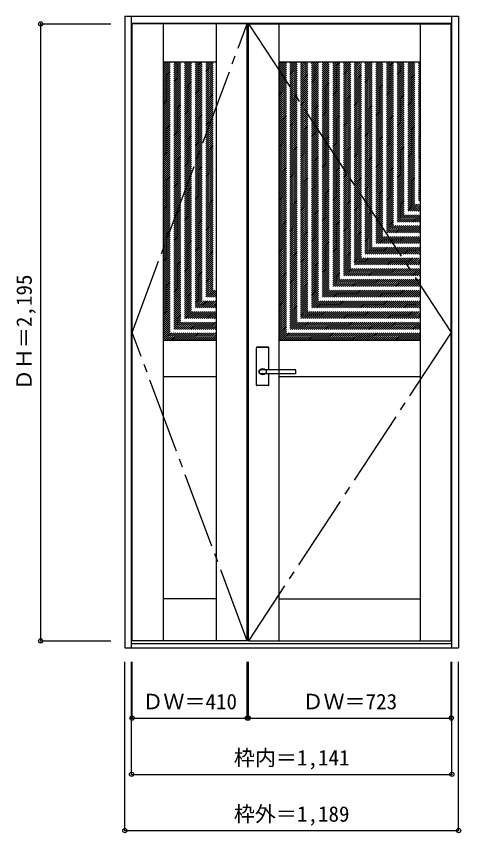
# Model space of a CAD drawing. Units: millimetres, scale not verified. Extents: x -905 to 678, y -2056 to 848.
import ezdxf
from ezdxf.enums import TextEntityAlignment as Align

# ---------------------------------------------------------------- set-up
doc = ezdxf.new("R2010")
doc.units = ezdxf.units.MM
doc.header["$LTSCALE"] = 30
doc.header["$PDMODE"] = 32
doc.header["$PDSIZE"] = 15
doc.linetypes.add('CHAIN2', pattern=[12, 9, -1, 1, -1])
doc.linetypes.add('DASHED1', pattern=[1.8, 1.2, -0.6])
doc.layers.add('0-0', color=4, linetype='DASHED1')
doc.layers.add('0-1_寸法', color=7, linetype='Continuous')
doc.styles.add('ＭＳ ゴシック', font='')
doc.styles.get('ＭＳ ゴシック').set_extended_font_data('MS Gothic')

msp = doc.modelspace()

# ---------------------------------------------------------------- linework, layer by layer
at = {"layer": '0-0', "color": 3, "linetype": 'Continuous'}
for p, q in [((-518.46, 848.28), (-518.46, -1398.72)), ((-518.46, 848.28), (670.54, 848.28)), ((-494.46, -1398.72), (-494.46, 848.28)), ((646.54, -1398.72), (646.54, 848.28)), ((670.54, 848.28), (670.54, -1398.72)), ((-494.46, 824.28), (646.54, 824.28)), ((-492.46, -1373.72), (-492.46, 821.28)), ((-82.46, 821.28), (-492.46, 821.28)), ((-382.46, 821.28), (-382.46, -1373.72)), ((-192.46, -1373.72), (-192.46, 821.28)), ((-82.46, -1373.72), (-82.46, 821.28)), ((-78.46, -1373.72), (-78.46, 821.28)), ((-78.46, 821.28), (644.54, 821.28)), ((31.54, -1373.72), (31.54, 821.28)), ((534.54, -1373.72), (534.54, 821.28)), ((644.54, -1373.72), (644.54, 821.28)), ((-382.46, 686.28), (-192.46, 686.28)), ((31.54, 686.28), (534.54, 686.28)), ((-382.46, -303.72), (-192.46, -303.72)), ((31.54, -303.72), (534.54, -303.72)), ((-49.96, -463.72), (-49.96, -330.72)), ((-6.46, -329.22), (-48.46, -329.22)), ((-4.96, -409.22), (-4.96, -330.72)), ((-382.46, -433.72), (-192.46, -433.72)), ((89.54, -423.22), (-32.46, -423.22)), ((-4.96, -463.72), (-4.96, -423.22)), ((31.54, -433.72), (534.54, -433.72)), ((90.54, -422.22), (90.54, -410.22)), ((-6.46, -465.22), (-48.46, -465.22)), ((-192.46, -1223.72), (-382.46, -1223.72)), ((31.54, -1223.72), (534.54, -1223.72)), ((-494.46, -1383.72), (646.54, -1383.72)), ((-82.46, -1373.72), (-492.46, -1373.72)), ((-78.46, -1373.72), (644.54, -1373.72)), ((-518.46, -1398.72), (670.54, -1398.72))]:
    msp.add_line(p, q, dxfattribs=at)
at = {"layer": '0-0', "color": 7, "linetype": 'CHAIN2'}
for p, q in [((-492.46, -276.22), (-82.46, 821.28)), ((-78.46, 821.28), (644.54, -276.22)), ((-82.46, -1373.72), (-492.46, -276.22)), ((644.54, -276.22), (-78.46, -1373.72))]:
    msp.add_line(p, q, dxfattribs=at)
at = {"layer": '0-0'}
for p, q in [((-382.46, 496.28), (-192.46, 686.28)), ((-382.46, 503.35), (-199.53, 686.28)), ((-382.46, 510.43), (-206.61, 686.28)), ((-382.46, 517.5), (-213.68, 686.28)), ((-382.46, 524.57), (-220.75, 686.28)), ((-382.46, 531.64), (-227.82, 686.28)), ((-382.46, 538.71), (-234.89, 686.28)), ((-382.46, 545.78), (-241.96, 686.28)), ((-382.46, 552.85), (-249.03, 686.28)), ((-382.46, 559.92), (-256.1, 686.28)), ((-382.46, 566.99), (-263.17, 686.28)), ((-382.46, 574.07), (-270.25, 686.28)), ((-382.46, 581.14), (-277.32, 686.28)), ((-382.46, 588.21), (-284.39, 686.28)), ((-382.46, 595.28), (-291.46, 686.28)), ((-382.46, 602.35), (-298.53, 686.28)), ((-382.46, 609.42), (-305.6, 686.28)), ((-382.46, 616.49), (-312.67, 686.28)), ((-382.46, 623.56), (-319.74, 686.28)), ((-382.46, 630.63), (-326.81, 686.28)), ((-382.46, 637.71), (-333.89, 686.28)), ((-382.46, 644.78), (-340.96, 686.28)), ((-382.46, 651.85), (-348.03, 686.28)), ((-382.46, 658.92), (-355.1, 686.28)), ((-382.46, 665.99), (-362.17, 686.28)), ((-382.46, 673.06), (-369.24, 686.28)), ((-382.46, 680.13), (-376.31, 686.28)), ((-382.46, 489.21), (-192.46, 679.21)), ((-382.46, 482.14), (-192.46, 672.14)), ((31.54, 190.08), (527.74, 686.28)), ((31.54, 197.15), (520.67, 686.28)), ((31.54, 204.22), (513.6, 686.28)), ((31.54, 211.29), (506.53, 686.28)), ((31.54, 218.36), (499.46, 686.28)), ((31.54, 225.43), (492.39, 686.28)), ((31.54, 232.51), (485.31, 686.28)), ((31.54, 239.58), (478.24, 686.28)), ((31.54, 246.65), (471.17, 686.28)), ((31.54, 253.72), (464.1, 686.28)), ((31.54, 260.79), (457.03, 686.28)), ((31.54, 267.86), (449.96, 686.28)), ((31.54, 274.93), (442.89, 686.28)), ((31.54, 282), (435.82, 686.28)), ((31.54, 289.07), (428.75, 686.28)), ((31.54, 296.15), (421.67, 686.28)), ((31.54, 303.22), (414.6, 686.28)), ((31.54, 310.29), (407.53, 686.28)), ((31.54, 317.36), (400.46, 686.28)), ((31.54, 324.43), (393.39, 686.28)), ((31.54, 331.5), (386.32, 686.28)), ((31.54, 338.57), (379.25, 686.28)), ((31.54, 345.64), (372.18, 686.28)), ((31.54, 352.71), (365.11, 686.28)), ((31.54, 359.78), (358.04, 686.28)), ((31.54, 366.86), (350.96, 686.28)), ((31.54, 373.93), (343.89, 686.28)), ((31.54, 381), (336.82, 686.28)), ((31.54, 388.07), (329.75, 686.28)), ((31.54, 395.14), (322.68, 686.28)), ((31.54, 402.21), (315.61, 686.28)), ((31.54, 409.28), (308.54, 686.28)), ((31.54, 416.35), (301.47, 686.28)), ((31.54, 423.42), (294.4, 686.28)), ((31.54, 430.5), (287.32, 686.28)), ((31.54, 437.57), (280.25, 686.28)), ((31.54, 444.64), (273.18, 686.28)), ((31.54, 451.71), (266.11, 686.28)), ((31.54, 458.78), (259.04, 686.28)), ((31.54, 465.85), (251.97, 686.28)), ((31.54, 472.92), (244.9, 686.28)), ((31.54, 479.99), (237.83, 686.28)), ((31.54, 487.06), (230.76, 686.28)), ((31.54, 494.14), (223.68, 686.28)), ((31.54, 501.21), (216.61, 686.28)), ((31.54, 508.28), (209.54, 686.28)), ((31.54, 515.35), (202.47, 686.28)), ((31.54, 522.42), (195.4, 686.28)), ((31.54, 529.49), (188.33, 686.28)), ((31.54, 536.56), (181.26, 686.28)), ((31.54, 543.63), (174.19, 686.28)), ((31.54, 550.7), (167.12, 686.28)), ((31.54, 557.77), (160.05, 686.28)), ((31.54, 564.85), (152.97, 686.28)), ((31.54, 571.92), (145.9, 686.28)), ((31.54, 578.99), (138.83, 686.28)), ((31.54, 586.06), (131.76, 686.28)), ((31.54, 593.13), (124.69, 686.28)), ((31.54, 600.2), (117.62, 686.28)), ((31.54, 607.27), (110.55, 686.28)), ((31.54, 614.34), (103.48, 686.28)), ((31.54, 621.41), (96.41, 686.28)), ((31.54, 628.49), (89.33, 686.28)), ((31.54, 635.56), (82.26, 686.28)), ((31.54, 642.63), (75.19, 686.28)), ((31.54, 649.7), (68.12, 686.28)), ((31.54, 656.77), (61.05, 686.28)), ((31.54, 663.84), (53.98, 686.28)), ((31.54, 670.91), (46.91, 686.28)), ((31.54, 677.98), (39.84, 686.28)), ((31.54, 685.05), (32.77, 686.28)), ((31.54, 183.01), (534.54, 686.01)), ((31.54, 175.94), (534.54, 678.94)), ((31.54, 168.87), (534.54, 671.87)), ((-382.46, 475.07), (-192.46, 665.07)), ((-382.46, 468), (-192.46, 658)), ((-382.46, 460.93), (-192.46, 650.93)), ((-382.46, 453.86), (-192.46, 643.86)), ((31.54, 161.79), (534.54, 664.79)), ((31.54, 154.72), (534.54, 657.72)), ((31.54, 147.65), (534.54, 650.65)), ((31.54, 140.58), (534.54, 643.58)), ((-382.46, 446.79), (-192.46, 636.79)), ((-382.46, 439.72), (-192.46, 629.72)), ((-382.46, 432.64), (-192.46, 622.64)), ((-382.46, 425.57), (-192.46, 615.57)), ((31.54, 133.51), (534.54, 636.51)), ((31.54, 126.44), (534.54, 629.44)), ((31.54, 119.37), (534.54, 622.37)), ((31.54, 112.3), (534.54, 615.3)), ((-382.46, 418.5), (-192.46, 608.5)), ((-382.46, 411.43), (-192.46, 601.43)), ((-382.46, 404.36), (-192.46, 594.36)), ((-382.46, 397.29), (-192.46, 587.29)), ((31.54, 105.23), (534.54, 608.23)), ((31.54, 98.16), (534.54, 601.16)), ((31.54, 91.08), (534.54, 594.08)), ((31.54, 84.01), (534.54, 587.01)), ((-382.46, 390.22), (-192.46, 580.22)), ((-382.46, 383.15), (-192.46, 573.15)), ((-382.46, 376.08), (-192.46, 566.08)), ((-382.46, 369), (-192.46, 559)), ((-382.46, 361.93), (-192.46, 551.93)), ((31.54, 76.94), (534.54, 579.94)), ((31.54, 69.87), (534.54, 572.87)), ((31.54, 62.8), (534.54, 565.8)), ((31.54, 55.73), (534.54, 558.73)), ((-382.46, 354.86), (-192.46, 544.86)), ((-382.46, 347.79), (-192.46, 537.79)), ((-382.46, 340.72), (-192.46, 530.72)), ((-382.46, 333.65), (-192.46, 523.65)), ((31.54, 48.66), (534.54, 551.66)), ((31.54, 41.59), (534.54, 544.59)), ((31.54, 34.52), (534.54, 537.52)), ((31.54, 27.44), (534.54, 530.44)), ((31.54, 20.37), (534.54, 523.37)), ((-382.46, 326.58), (-192.46, 516.58)), ((-382.46, 319.51), (-192.46, 509.51)), ((-382.46, 312.44), (-192.46, 502.44)), ((-382.46, 305.36), (-192.46, 495.36)), ((31.54, 13.3), (534.54, 516.3)), ((31.54, 6.23), (534.54, 509.23)), ((31.54, -0.84), (534.54, 502.16)), ((31.54, -7.91), (534.54, 495.09)), ((-382.46, 298.29), (-192.46, 488.29)), ((-382.46, 291.22), (-192.46, 481.22)), ((-382.46, 284.15), (-192.46, 474.15)), ((-382.46, 277.08), (-192.46, 467.08)), ((31.54, -14.98), (534.54, 488.02)), ((31.54, -22.05), (534.54, 480.95)), ((31.54, -29.12), (534.54, 473.88)), ((31.54, -36.19), (534.54, 466.81)), ((-382.46, 270.01), (-192.46, 460.01)), ((-382.46, 262.94), (-192.46, 452.94)), ((-382.46, 255.87), (-192.46, 445.87)), ((-382.46, 248.8), (-192.46, 438.8)), ((31.54, -43.27), (534.54, 459.73)), ((31.54, -50.34), (534.54, 452.66)), ((31.54, -57.41), (534.54, 445.59)), ((31.54, -64.48), (534.54, 438.52)), ((-382.46, 241.73), (-192.46, 431.73)), ((-382.46, 234.65), (-192.46, 424.65)), ((-382.46, 227.58), (-192.46, 417.58)), ((-382.46, 220.51), (-192.46, 410.51)), ((31.54, -71.55), (534.54, 431.45)), ((31.54, -78.62), (534.54, 424.38)), ((31.54, -85.69), (534.54, 417.31)), ((31.54, -92.76), (534.54, 410.24)), ((-382.46, 213.44), (-192.46, 403.44)), ((-382.46, 206.37), (-192.46, 396.37)), ((-382.46, 199.3), (-192.46, 389.3)), ((-382.46, 192.23), (-192.46, 382.23)), ((31.54, -99.83), (534.54, 403.17)), ((31.54, -106.91), (534.54, 396.09)), ((31.54, -113.98), (534.54, 389.02)), ((31.54, -121.05), (534.54, 381.95)), ((-382.46, 185.16), (-192.46, 375.16)), ((-382.46, 178.09), (-192.46, 368.09)), ((-382.46, 171.01), (-192.46, 361.01)), ((-382.46, 163.94), (-192.46, 353.94)), ((31.54, -128.12), (534.54, 374.88)), ((31.54, -135.19), (534.54, 367.81)), ((31.54, -142.26), (534.54, 360.74)), ((31.54, -149.33), (534.54, 353.67)), ((-382.46, 156.87), (-192.46, 346.87)), ((-382.46, 149.8), (-192.46, 339.8)), ((-382.46, 142.73), (-192.46, 332.73)), ((-382.46, 135.66), (-192.46, 325.66)), ((31.54, -156.4), (534.54, 346.6)), ((31.54, -163.47), (534.54, 339.53)), ((31.54, -170.55), (534.54, 332.45)), ((31.54, -177.62), (534.54, 325.38)), ((-382.46, 128.59), (-192.46, 318.59)), ((-382.46, 121.52), (-192.46, 311.52)), ((-382.46, 114.45), (-192.46, 304.45)), ((-382.46, 107.38), (-192.46, 297.38)), ((31.54, -184.69), (534.54, 318.31)), ((31.54, -191.76), (534.54, 311.24)), ((31.54, -198.83), (534.54, 304.17)), ((31.54, -205.9), (534.54, 297.1)), ((-382.46, 100.3), (-192.46, 290.3)), ((-382.46, 93.23), (-192.46, 283.23)), ((-382.46, 86.16), (-192.46, 276.16)), ((-382.46, 79.09), (-192.46, 269.09)), ((-382.46, 72.02), (-192.46, 262.02)), ((31.54, -212.97), (534.54, 290.03)), ((31.54, -220.04), (534.54, 282.96)), ((31.54, -227.11), (534.54, 275.89)), ((31.54, -234.18), (534.54, 268.82)), ((31.54, -241.26), (534.54, 261.74)), ((-382.46, 64.95), (-192.46, 254.95)), ((-382.46, 57.88), (-192.46, 247.88)), ((-382.46, 50.81), (-192.46, 240.81)), ((-382.46, 43.74), (-192.46, 233.74)), ((31.54, -248.33), (534.54, 254.67)), ((31.54, -255.4), (534.54, 247.6)), ((31.54, -262.47), (534.54, 240.53)), ((31.54, -269.54), (534.54, 233.46)), ((-382.46, 36.66), (-192.46, 226.66)), ((-382.46, 29.59), (-192.46, 219.59)), ((-382.46, 22.52), (-192.46, 212.52)), ((-382.46, 15.45), (-192.46, 205.45)), ((31.54, -276.61), (534.54, 226.39)), ((31.54, -283.68), (534.54, 219.32)), ((31.54, -290.75), (534.54, 212.25)), ((31.54, -297.82), (534.54, 205.18)), ((-382.46, 8.38), (-192.46, 198.38)), ((-382.46, 1.31), (-192.46, 191.31)), ((-382.46, -5.76), (-192.46, 184.24)), ((-382.46, -12.83), (-192.46, 177.17)), ((32.72, -303.72), (534.54, 198.1)), ((39.79, -303.72), (534.54, 191.03)), ((46.86, -303.72), (534.54, 183.96)), ((53.93, -303.72), (534.54, 176.89)), ((-382.46, -19.9), (-192.46, 170.1)), ((-382.46, -26.98), (-192.46, 163.02)), ((-382.46, -34.05), (-192.46, 155.95)), ((-382.46, -41.12), (-192.46, 148.88)), ((61, -303.72), (534.54, 169.82)), ((68.07, -303.72), (534.54, 162.75)), ((75.14, -303.72), (534.54, 155.68)), ((82.21, -303.72), (534.54, 148.61)), ((-382.46, -48.19), (-192.46, 141.81)), ((-382.46, -55.26), (-192.46, 134.74)), ((-382.46, -62.33), (-192.46, 127.67)), ((-382.46, -69.4), (-192.46, 120.6)), ((89.28, -303.72), (534.54, 141.54)), ((96.36, -303.72), (534.54, 134.46)), ((103.43, -303.72), (534.54, 127.39)), ((110.5, -303.72), (534.54, 120.32)), ((-382.46, -76.47), (-192.46, 113.53)), ((-382.46, -83.54), (-192.46, 106.46)), ((-382.46, -90.61), (-192.46, 99.39)), ((-382.46, -97.69), (-192.46, 92.31)), ((117.57, -303.72), (534.54, 113.25)), ((124.64, -303.72), (534.54, 106.18)), ((131.71, -303.72), (534.54, 99.11)), ((138.78, -303.72), (534.54, 92.04)), ((-382.46, -104.76), (-192.46, 85.24)), ((-382.46, -111.83), (-192.46, 78.17)), ((-382.46, -118.9), (-192.46, 71.1)), ((-382.46, -125.97), (-192.46, 64.03)), ((145.85, -303.72), (534.54, 84.97)), ((152.92, -303.72), (534.54, 77.9)), ((159.99, -303.72), (534.54, 70.83)), ((167.07, -303.72), (534.54, 63.75)), ((-382.46, -133.04), (-192.46, 56.96)), ((-382.46, -140.11), (-192.46, 49.89)), ((-382.46, -147.18), (-192.46, 42.82)), ((-382.46, -154.25), (-192.46, 35.75)), ((174.14, -303.72), (534.54, 56.68)), ((181.21, -303.72), (534.54, 49.61)), ((188.28, -303.72), (534.54, 42.54)), ((195.35, -303.72), (534.54, 35.47)), ((-382.46, -161.33), (-192.46, 28.67)), ((-382.46, -168.4), (-192.46, 21.6)), ((-382.46, -175.47), (-192.46, 14.53)), ((-382.46, -182.54), (-192.46, 7.46)), ((-382.46, -189.61), (-192.46, 0.39)), ((202.42, -303.72), (534.54, 28.4)), ((209.49, -303.72), (534.54, 21.33)), ((216.56, -303.72), (534.54, 14.26)), ((223.63, -303.72), (534.54, 7.19)), ((230.71, -303.72), (534.54, 0.11)), ((-382.46, -196.68), (-192.46, -6.68)), ((-382.46, -203.75), (-192.46, -13.75)), ((-382.46, -210.82), (-192.46, -20.82)), ((-382.46, -217.89), (-192.46, -27.89)), ((237.78, -303.72), (534.54, -6.96)), ((244.85, -303.72), (534.54, -14.03)), ((251.92, -303.72), (534.54, -21.1)), ((258.99, -303.72), (534.54, -28.17)), ((-382.46, -224.97), (-192.46, -34.97)), ((-382.46, -232.04), (-192.46, -42.04)), ((-382.46, -239.11), (-192.46, -49.11)), ((-382.46, -246.18), (-192.46, -56.18)), ((266.06, -303.72), (534.54, -35.24)), ((273.13, -303.72), (534.54, -42.31)), ((280.2, -303.72), (534.54, -49.38)), ((287.27, -303.72), (534.54, -56.45)), ((-382.46, -253.25), (-192.46, -63.25)), ((-382.46, -260.32), (-192.46, -70.32)), ((-382.46, -267.39), (-192.46, -77.39)), ((-382.46, -274.46), (-192.46, -84.46)), ((294.34, -303.72), (534.54, -63.53)), ((301.42, -303.72), (534.54, -70.6)), ((308.49, -303.72), (534.54, -77.67)), ((315.56, -303.72), (534.54, -84.74)), ((-382.46, -281.53), (-192.46, -91.53)), ((-382.46, -288.6), (-192.46, -98.6)), ((-382.46, -295.68), (-192.46, -105.68)), ((-382.46, -302.75), (-192.46, -112.75)), ((322.63, -303.72), (534.54, -91.81)), ((329.7, -303.72), (534.54, -98.88)), ((336.77, -303.72), (534.54, -105.95)), ((343.84, -303.72), (534.54, -113.02)), ((-376.36, -303.72), (-192.46, -119.82)), ((-369.29, -303.72), (-192.46, -126.89)), ((-362.22, -303.72), (-192.46, -133.96)), ((-355.15, -303.72), (-192.46, -141.03)), ((350.91, -303.72), (534.54, -120.09)), ((357.98, -303.72), (534.54, -127.16)), ((365.06, -303.72), (534.54, -134.24)), ((372.13, -303.72), (534.54, -141.31)), ((-348.08, -303.72), (-192.46, -148.1)), ((-341.01, -303.72), (-192.46, -155.17)), ((-333.94, -303.72), (-192.46, -162.24)), ((-326.86, -303.72), (-192.46, -169.32)), ((379.2, -303.72), (534.54, -148.38)), ((386.27, -303.72), (534.54, -155.45)), ((393.34, -303.72), (534.54, -162.52)), ((400.41, -303.72), (534.54, -169.59)), ((-319.79, -303.72), (-192.46, -176.39)), ((-312.72, -303.72), (-192.46, -183.46)), ((-305.65, -303.72), (-192.46, -190.53)), ((-298.58, -303.72), (-192.46, -197.6)), ((407.48, -303.72), (534.54, -176.66)), ((414.55, -303.72), (534.54, -183.73)), ((421.62, -303.72), (534.54, -190.8)), ((428.7, -303.72), (534.54, -197.88)), ((-291.51, -303.72), (-192.46, -204.67)), ((-284.44, -303.72), (-192.46, -211.74)), ((-277.37, -303.72), (-192.46, -218.81)), ((-270.3, -303.72), (-192.46, -225.88)), ((435.77, -303.72), (534.54, -204.95)), ((442.84, -303.72), (534.54, -212.02)), ((449.91, -303.72), (534.54, -219.09)), ((456.98, -303.72), (534.54, -226.16)), ((-263.23, -303.72), (-192.46, -232.96)), ((-256.15, -303.72), (-192.46, -240.03)), ((-249.08, -303.72), (-192.46, -247.1)), ((-242.01, -303.72), (-192.46, -254.17)), ((-234.94, -303.72), (-192.46, -261.24)), ((464.05, -303.72), (534.54, -233.23)), ((471.12, -303.72), (534.54, -240.3)), ((478.19, -303.72), (534.54, -247.37)), ((485.26, -303.72), (534.54, -254.44)), ((-227.87, -303.72), (-192.46, -268.31)), ((-220.8, -303.72), (-192.46, -275.38)), ((-213.73, -303.72), (-192.46, -282.45)), ((-206.66, -303.72), (-192.46, -289.52)), ((492.33, -303.72), (534.54, -261.51)), ((499.41, -303.72), (534.54, -268.59)), ((506.48, -303.72), (534.54, -275.66)), ((513.55, -303.72), (534.54, -282.73)), ((520.62, -303.72), (534.54, -289.8)), ((-199.59, -303.72), (-192.46, -296.59)), ((-192.51, -303.72), (-192.46, -303.67)), ((527.69, -303.72), (534.54, -296.87))]:
    msp.add_line(p, q, dxfattribs=at)
at = {"layer": '0-0', "linetype": 'Continuous'}
for p, q in [((-49.46, -463.72), (-49.46, -330.72)), ((-6.46, -329.72), (-48.46, -329.72)), ((-5.46, -409.22), (-5.46, -330.72)), ((-5.46, -463.72), (-5.46, -423.22)), ((-6.46, -464.72), (-48.46, -464.72))]:
    msp.add_line(p, q, dxfattribs=at)
at = {"layer": '0-0', "color": 3, "linetype": 'Continuous'}
msp.add_lwpolyline([(89.54, -409.22), (-32.28, -409.22), (-32.46, -409.22)], dxfattribs=at)
for centre, radius, start, end in [((-48.46, -330.72), 1.5, 90, 180), ((-6.46, -330.72), 1.5, 0, 90), ((89.54, -410.22), 1, 0, 90), ((89.54, -422.22), 1, 270, 0), ((-48.46, -463.72), 1.5, 180, 270), ((-6.46, -463.72), 1.5, 270, 0)]:
    msp.add_arc(centre, radius, start, end, dxfattribs=at)
at = {"layer": '0-0', "linetype": 'Continuous'}
for centre, start, end in [((-48.46, -330.72), 90, 180), ((-6.46, -330.72), 0, 90), ((-48.46, -463.72), 180, 270), ((-6.46, -463.72), 270, 0)]:
    msp.add_arc(centre, 1, start, end, dxfattribs=at)
at = {"layer": '0-0', "color": 3, "linetype": 'Continuous'}
msp.add_ellipse((-27.46, -416.22), major_axis=(-13, 0), ratio=0.865384, dxfattribs=at)
msp.add_ellipse((-32.46, -416.22), major_axis=(-8, 0), ratio=0.875, start_param=4.712389, end_param=7.8539816, dxfattribs=at)
at = {"layer": '0-1_寸法', "color": 4}
for p, q in [((-818.46, 821.28), (-818.46, -1373.72)), ((-818.46, 821.28), (-568.46, 821.28)), ((-818.46, -1373.72), (-568.46, -1373.72)), ((-518.46, -2048.72), (-518.46, -1448.72)), ((-494.46, -1848.72), (-494.46, -1448.72)), ((-492.46, -1648.72), (-492.46, -1448.72)), ((-82.46, -1648.72), (-82.46, -1448.72)), ((644.54, -1648.72), (644.54, -1448.72)), ((646.54, -1848.72), (646.54, -1448.72)), ((670.54, -2048.72), (670.54, -1448.72)), ((-78.46, -1648.72), (644.54, -1648.72)), ((-494.46, -1848.72), (646.54, -1848.72)), ((-518.46, -2048.72), (670.54, -2048.72))]:
    msp.add_line(p, q, dxfattribs=at)
msp.add_lwpolyline([(-492.46, -1648.72), (-82.46, -1648.72), (-78.46, -1648.72), (-78.46, -1448.72)], dxfattribs=at)
at = {"layer": '0-1_寸法'}
for p in [(-818.46, 821.28), (-818.46, -1373.72), (-492.46, -1648.72), (-82.46, -1648.72), (-78.46, -1648.72), (644.54, -1648.72), (-494.46, -1848.72), (646.54, -1848.72), (-518.46, -2048.72), (670.54, -2048.72)]:
    msp.add_point(p, dxfattribs=at)

# ---------------------------------------------------------------- texts
at = {"layer": '0-1_寸法', "style": 'ＭＳ ゴシック'}
msp.add_text('ＤＨ＝2,195', height=54.99, rotation=90, dxfattribs=at).set_placement((-833.46, -482.47), align=Align.BOTTOM_LEFT)
for s, p in [('ＤＷ＝410', (-456.21, -1633.72)), ('ＤＷ＝723', (114.29, -1633.72)), ('枠内＝1,141', (-130.21, -1833.72)), ('枠外＝1,189', (-130.21, -2033.72))]:
    msp.add_text(s, height=54.99, dxfattribs=at).set_placement(p, align=Align.BOTTOM_LEFT)

doc.saveas('drawing.dxf')
